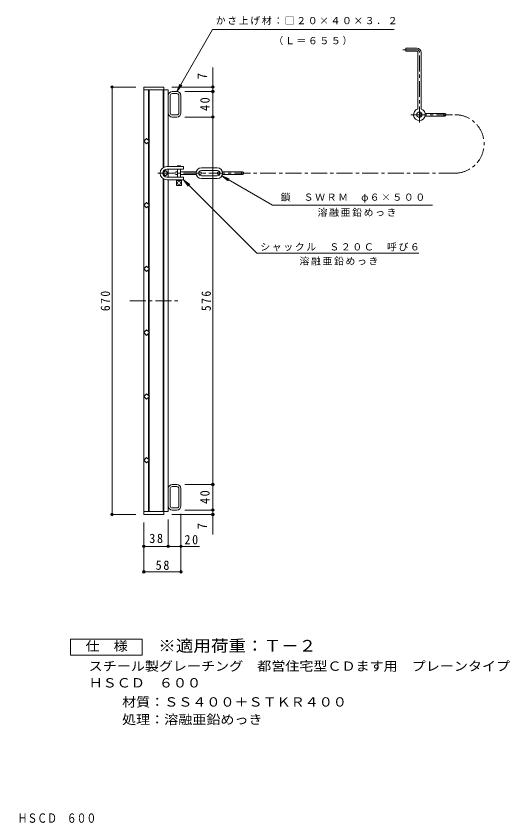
# Model space of a CAD drawing. Units: millimetres, scale not verified. Extents: x -714 to 832, y -677 to 626.
# Drawn here: x 59 to 832, y -677 to 589 of the extents above; entities that cross this region are included whole.
import ezdxf
from ezdxf.enums import TextEntityAlignment as Align

# ---------------------------------------------------------------- set-up
doc = ezdxf.new("R2010")
doc.units = ezdxf.units.MM
doc.header["$LTSCALE"] = 5
doc.header["$PDMODE"] = 32
doc.header["$PDSIZE"] = 4
doc.linetypes.add('CHAIN1', pattern=[8, 5, -1, 1, -1])
for name, color, linetype, lineweight in [('1-1_1-1ﾚｲﾔ', 2, 'Continuous', 9), ('1-2_1-2ﾚｲﾔ', 3, 'Continuous', 9), ('1-3_1-3ﾚｲﾔ', 4, 'Continuous', 9), ('1-4_1-4ﾚｲﾔ', 7, 'Continuous', 9), ('F-5_F-5ﾚｲﾔ', 2, 'Continuous', 9)]:
    doc.layers.add(name, color=color, linetype=linetype, lineweight=lineweight)
doc.styles.add('ＭＳ ゴシック', font='')
doc.styles.get('ＭＳ ゴシック').set_extended_font_data('MS Gothic')

msp = doc.modelspace()

# ---------------------------------------------------------------- linework, layer by layer
at = {"layer": '1-1_1-1ﾚｲﾔ'}
for p, q in [((310.694, 471.256), (303.494, 471.256)), ((300.294, 437.656), (300.294, 464.856)), ((310.694, 468.056), (303.494, 468.056)), ((313.894, 437.656), (313.894, 464.856)), ((317.094, 437.656), (317.094, 464.856)), ((303.494, 434.456), (310.694, 434.456)), ((310.694, 431.256), (303.494, 431.256)), ((300.294, -151.144), (300.294, -178.344)), ((310.694, -144.744), (303.494, -144.744)), ((303.494, -147.944), (310.694, -147.944)), ((313.894, -151.144), (313.894, -178.344)), ((317.094, -151.144), (317.094, -178.344)), ((310.694, -181.544), (303.494, -181.544)), ((310.694, -184.744), (303.494, -184.744))]:
    msp.add_line(p, q, dxfattribs=at)
for centre, radius, start, end in [((303.494, 464.856), 6.4, 90, 180), ((310.694, 464.856), 6.4, 0, 90), ((303.494, 464.856), 3.2, 90, 180), ((310.694, 464.856), 3.2, 0, 90), ((303.494, 437.656), 6.4, 180, 270), ((303.494, 437.656), 3.2, 180, 270), ((310.694, 437.656), 6.4, 270, 0), ((310.694, 437.656), 3.2, 270, 0), ((303.494, -151.144), 6.4, 90, 180), ((303.494, -151.144), 3.2, 90, 180), ((310.694, -151.144), 6.4, 0, 90), ((310.694, -151.144), 3.2, 0, 90), ((303.494, -178.344), 6.4, 180, 270), ((303.494, -178.344), 3.2, 180, 270), ((310.694, -178.344), 3.2, 270, 0), ((310.694, -178.344), 6.4, 270, 0)]:
    msp.add_arc(centre, radius, start, end, dxfattribs=at)
at = {"layer": '1-2_1-2ﾚｲﾔ'}
for p, q in [((259.094, 478.256), (290.094, 478.256)), ((259.094, 478.256), (259.094, -191.744)), ((259.094, 473.756), (297.094, 473.756)), ((266.094, 473.756), (266.094, 394.741)), ((267.094, 473.756), (267.094, 393.741)), ((289.094, 473.756), (289.094, 351.932)), ((290.094, 478.256), (290.094, 352.519)), ((297.094, 473.756), (297.094, 353.672)), ((267.094, 392.771), (267.094, 293.741)), ((266.094, 391.771), (266.094, 294.741)), ((289.094, 345.671), (289.094, 343.741)), ((289.094, 342.771), (289.094, 340.842)), ((290.094, 347.301), (290.094, 344.742)), ((290.094, 347.301), (290.094, 344.741)), ((297.094, 349.506), (297.094, 337.006)), ((289.094, 334.58), (289.094, -187.244)), ((290.094, 341.771), (290.094, 339.211)), ((290.094, 341.771), (290.094, 339.211)), ((290.094, 333.993), (290.094, -191.744)), ((297.094, 332.84), (297.094, -187.244)), ((266.094, 291.771), (266.094, 194.741)), ((267.094, 292.771), (267.094, 193.741)), ((266.094, 94.741), (266.094, 191.771)), ((267.094, 93.741), (267.094, 192.771)), ((266.094, -5.258), (266.094, 91.771)), ((267.094, -6.259), (267.094, 92.771)), ((266.094, -105.259), (266.094, -8.229)), ((267.094, -106.259), (267.094, -7.229)), ((266.094, -187.244), (266.094, -108.229)), ((267.094, -187.244), (267.094, -107.229)), ((259.094, -187.244), (297.094, -187.244)), ((259.094, -191.744), (290.094, -191.744))]:
    msp.add_line(p, q, dxfattribs=at)
at = {"layer": '1-2_1-2ﾚｲﾔ', "linetype": 'CHAIN1'}
msp.add_line((237.139, 143.256), (314.584, 143.256), dxfattribs=at)
at = {"layer": '1-2_1-2ﾚｲﾔ'}
for points in [[(267.58, 393.256), (263.337, 389.013), (259.094, 393.256), (263.337, 397.499)], [(297.094, 343.256), (292.852, 339.014), (288.609, 343.256), (292.852, 347.499)], [(267.58, 293.256), (263.337, 289.013), (259.094, 293.256), (263.337, 297.499)], [(267.58, 193.256), (263.337, 197.499), (259.094, 193.256), (263.337, 189.014)], [(267.58, 93.256), (263.337, 97.499), (259.094, 93.256), (263.337, 89.014)], [(267.58, -6.744), (263.337, -2.501), (259.094, -6.744), (263.337, -10.986)], [(267.58, -106.744), (263.337, -102.501), (259.094, -106.744), (263.337, -110.986)]]:
    msp.add_lwpolyline(points, close=True, dxfattribs=at)
at = {"layer": '1-3_1-3ﾚｲﾔ', "linetype": 'CHAIN1'}
for p, q in [((686.342, 536.76), (664.545, 536.76)), ((690.509, 422.675), (690.509, 532.593)), ((677.16, 434.923), (745.882, 434.923)), ((745.882, 343.256), (276.051, 343.256))]:
    msp.add_line(p, q, dxfattribs=at)
at = {"layer": '1-3_1-3ﾚｲﾔ'}
for p, q in [((686.342, 534.26), (668.95, 534.26)), ((688.009, 532.593), (688.009, 443.742)), ((693.009, 532.593), (693.009, 443.742)), ((694.117, 437.006), (692.592, 437.006)), ((694.117, 432.839), (692.592, 432.839)), ((730.092, 437.006), (699.436, 437.006)), ((730.092, 432.839), (699.436, 432.839)), ((311.526, 354.91), (316.526, 354.91)), ((311.526, 353.672), (311.526, 354.91)), ((316.526, 353.672), (316.526, 354.91)), ((320.949, 353.672), (294.859, 353.672)), ((309.442, 345.339), (311.526, 345.339)), ((311.526, 337.006), (311.526, 349.506)), ((316.526, 337.006), (316.526, 349.506)), ((316.526, 345.339), (340.957, 345.339)), ((345.418, 345.339), (346.942, 345.339)), ((349.026, 351.589), (374.026, 351.589)), ((349.026, 347.423), (374.026, 347.423)), ((377.634, 345.339), (376.109, 345.339)), ((413.609, 345.339), (382.095, 345.339)), ((320.949, 337.006), (294.859, 337.006)), ((320.949, 332.84), (294.859, 332.84)), ((309.442, 341.173), (311.526, 341.173)), ((310.276, 331.602), (317.776, 331.602)), ((311.526, 332.84), (311.526, 331.602)), ((316.526, 341.173), (340.957, 341.173)), ((316.526, 332.84), (316.526, 331.602)), ((317.776, 331.602), (317.776, 324.102)), ((320.949, 332.84), (320.949, 337.006)), ((345.418, 341.173), (346.942, 341.173)), ((349.026, 339.09), (374.026, 339.09)), ((349.026, 334.923), (374.026, 334.923)), ((377.634, 341.173), (376.109, 341.173)), ((413.609, 341.173), (382.095, 341.173))]:
    msp.add_line(p, q, dxfattribs=at)
for points in [[(686.342, 539.26), (668.95, 539.26), (668.95, 534.26)], [(320.949, 353.672), (320.949, 349.506), (294.859, 349.506)], [(317.776, 324.102), (310.276, 324.102), (310.276, 331.602)]]:
    msp.add_lwpolyline(points, dxfattribs=at)
for centre, radius in [((690.509, 434.923), 4.167), ((692.592, 434.923), 2.083), ((730.092, 434.923), 2.083), ((309.442, 343.256), 2.083), ((346.942, 343.256), 2.083), ((376.109, 343.256), 2.083), ((413.609, 343.256), 2.083), ((314.026, 327.852), 2.5)]:
    msp.add_circle(centre, radius, dxfattribs=at)
for centre, radius, start, end in [((686.342, 532.593), 6.667, 0, 90), ((686.342, 532.593), 1.667, 0, 90), ((690.509, 434.923), 9.167, 105.82675, 74.17325), ((294.859, 343.256), 10.417, 90, 270), ((294.859, 343.256), 6.25, 90, 270), ((349.026, 343.256), 8.333, 90, 270), ((349.026, 343.256), 4.167, 90, 270), ((374.026, 343.256), 8.333, 270, 90), ((374.026, 343.256), 4.167, 270, 90)]:
    msp.add_arc(centre, radius, start, end, dxfattribs=at)
at = {"layer": '1-3_1-3ﾚｲﾔ', "linetype": 'CHAIN1'}
for centre, radius, start in [((686.342, 532.593), 4.167, 0), ((745.882, 389.089), 45.833, 270)]:
    msp.add_arc(centre, radius, start, 90, dxfattribs=at)
at = {"layer": '1-4_1-4ﾚｲﾔ'}
for p, q in [((310.694, 471.256), (366.697, 568.256)), ((366.697, 568.256), (650.948, 568.256)), ((367.094, -222.984), (367.094, 508.91)), ((310.694, 471.256), (315.478, 482.805)), ((310.694, 471.256), (318.304, 481.173)), ((246.594, 478.256), (207.594, 478.256)), ((209.094, -191.744), (209.094, 478.256)), ((302.594, 478.256), (368.594, 478.256)), ((323.194, 471.256), (368.594, 471.256)), ((323.194, 431.256), (368.594, 431.256)), ((320.949, 332.84), (330.866, 325.23)), ((320.949, 332.84), (328.558, 322.923)), ((320.949, 332.84), (435.923, 217.865)), ((381.242, 339.09), (392.791, 334.306)), ((381.242, 339.09), (391.159, 331.48)), ((381.242, 339.09), (460.628, 293.256)), ((710.722, 293.256), (460.628, 293.256)), ((435.923, 217.865), (689.376, 217.865)), ((323.194, -144.744), (368.594, -144.744)), ((323.194, -184.744), (368.594, -184.744)), ((246.594, -191.744), (207.594, -191.744)), ((297.094, -199.744), (297.094, -243.244)), ((302.594, -191.744), (368.594, -191.744)), ((317.094, -190.844), (317.094, -283.244)), ((259.094, -204.244), (259.094, -283.244)), ((259.094, -241.744), (346.035, -241.744)), ((259.094, -281.744), (317.094, -281.744))]:
    msp.add_line(p, q, dxfattribs=at)
for p in [(209.094, 478.256), (367.094, 478.256), (367.094, 471.256), (367.094, 431.256), (367.094, -144.744), (209.094, -191.744), (367.094, -184.744), (367.094, -191.744), (259.094, -241.744), (297.094, -241.744), (317.094, -241.744), (259.094, -281.744), (317.094, -281.744)]:
    msp.add_point(p, dxfattribs=at)
at = {"layer": 'F-5_F-5ﾚｲﾔ'}
msp.add_lwpolyline([(143.996, -412.215), (143.996, -387.215), (256.496, -387.215), (256.496, -412.215)], close=True, dxfattribs=at)

# ---------------------------------------------------------------- texts
at = {"layer": '1-4_1-4ﾚｲﾔ', "color": 2, "style": 'ＭＳ ゴシック'}
for p in [(362.094, 490.299), (362.094, -215.162)]:
    msp.add_text('7', height=14.66, rotation=90, dxfattribs=at).set_placement(p, align=Align.BOTTOM_LEFT)
at = {"layer": '1-4_1-4ﾚｲﾔ', "char_height": 11, "attachment_point": 7, "style": 'ＭＳ ゴシック'}
for s, insert in [('\\T1.17;かさ上げ材：□２０×４０×３．２', (371.574, 575.56)), ('\\T1.17;（Ｌ＝６５５）', (461.906, 543.879)), ('\\T1.17;鎖\u3000ＳＷＲＭ\u3000φ６×５００', (473.175, 297.002)), ('\\T1.17;溶融亜鉛めっき', (531.085, 274.866)), ('\\T1.17;シャックル\u3000Ｓ２０Ｃ\u3000呼び６', (441.4, 220.711)), ('\\T1.17;溶融亜鉛めっき', (502.65, 198.574))]:
    msp.add_mtext(s, dxfattribs=dict(at, insert=insert))
at = {"layer": '1-4_1-4ﾚｲﾔ', "color": 2, "char_height": 14.66, "attachment_point": 7, "rotation": 90, "style": 'ＭＳ ゴシック'}
for s, insert in [('\\T1.27;\\W0.95;40', (362.094, 440.631)), ('\\T1.27;\\W0.9;670', (206.094, 127.006)), ('\\T1.27;\\W0.9;576', (364.094, 127.006)), ('\\T1.27;\\W0.95;40', (362.094, -175.369))]:
    msp.add_mtext(s, dxfattribs=dict(at, insert=insert))
at = {"layer": '1-4_1-4ﾚｲﾔ', "color": 2, "char_height": 14.66, "attachment_point": 7, "style": 'ＭＳ ゴシック'}
for s, insert in [('\\T1.27;\\W0.95;38', (267.469, -236.744)), ('\\T1.27;\\W0.95;20', (322.493, -238.744)), ('\\T1.27;\\W0.95;58', (277.469, -278.744))]:
    msp.add_mtext(s, dxfattribs=dict(at, insert=insert))
at = {"layer": 'F-5_F-5ﾚｲﾔ', "style": 'ＭＳ ゴシック'}
for s, width, p in [('仕\u3000様', 1.1, (167.746, -409.715)), ('スチール製グレーチング\u3000都営住宅型ＣＤます用\u3000プレーンタイプ', 1.1, (172.54, -441.175)), ('ＨＳＣＤ\u3000６００', 1.1, (172.54, -467.332)), ('材質：ＳＳ４００＋ＳＴＫＲ４００', 1.1, (224.897, -497.308)), ('処理：溶融亜鉛めっき', 1.1, (224.896, -524.808)), ('スチール製グレーチング\u3000都営住宅型ＣＤます用\u3000プレーンタイプ\u3000\u3000ＨＳＣＤ\u3000６００', 0.75, (-431.25, -679.373))]:
    msp.add_text(s, height=14.66, dxfattribs=dict(at, width=width)).set_placement(p, align=Align.BOTTOM_LEFT)
at = {"layer": 'F-5_F-5ﾚｲﾔ', "color": 3, "style": 'ＭＳ ゴシック', "width": 1.1}
msp.add_text('※適用荷重：Ｔ－２', height=18.33, dxfattribs=at).set_placement((281.496, -412.215), align=Align.BOTTOM_LEFT)

doc.saveas('drawing.dxf')
